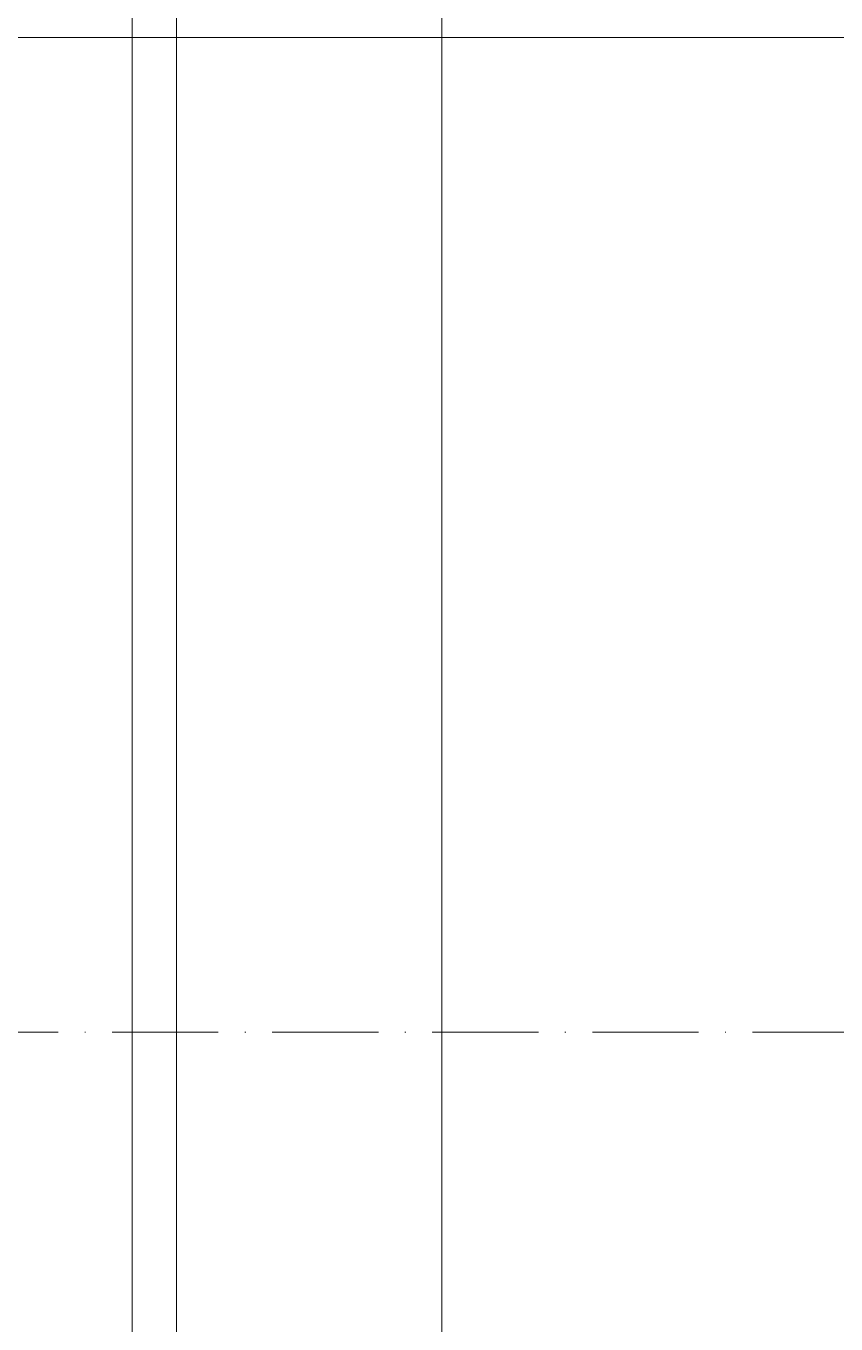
# Model space of a CAD drawing. Header units: millimetres. Extents: x -159872 to 386485, y -250577 to 158966.
# Drawn here: x 159206.1 to 159297.7, y 9386.1 to 9532.8 of the extents above; entities that cross this region are included whole.
import ezdxf

# ---------------------------------------------------------------- set-up
doc = ezdxf.new("R2010")
doc.units = ezdxf.units.MM
doc.linetypes.add('ACAD_ISO10W100', pattern=[18, 12, -3, 0, -3])
doc.layers.add('LDS-equipment-kitchen equipment', color=3, linetype='Continuous', lineweight=13)
doc.layers.add('LDS-struct-extg-ceiling beams', color=252, linetype='ACAD_ISO10W100', lineweight=9)

# ---------------------------------------------------------------- blocks, each defined once
blk = doc.blocks.new('Group-344')
at = {"layer": 'LDS-equipment-kitchen equipment'}
blk.add_polyline3d([(98712.69, 45989.02, 0), (97962.69, 45989.02, 0)], dxfattribs=at)
blk = doc.blocks.new('Group-346')
at = {"layer": 'LDS-equipment-kitchen equipment'}
for points in [[(98954.63, 46079.75, 0), (98954.63, 44679.75, 0), (98544.63, 44679.75, 0), (98544.63, 46079.75, 0), (98954.63, 46079.75, 0)], [(98549.63, 46039.75, 0), (98579.63, 46039.75, 0), (98579.63, 45463.25, 0), (98549.63, 45463.25, 0), (98549.63, 46039.75, 0)]]:
    blk.add_polyline3d(points, dxfattribs=at)
blk = doc.blocks.new('Group-410')
at = {"layer": 'LDS-equipment-kitchen equipment'}
for name in ['Group-346', 'Group-344']:
    blk.add_blockref(name, (0, 0), dxfattribs=at)

msp = doc.modelspace()

# ---------------------------------------------------------------- linework, layer by layer
at = {"layer": 'LDS-struct-extg-ceiling beams'}
msp.add_line((159825.17046, 9419.05329), (154221.54666, 9419.05329), dxfattribs=at)

# ---------------------------------------------------------------- block references
at = {"layer": 'LDS-equipment-kitchen equipment', "color": 7}
msp.add_blockref('Group-410', (60673.51323, -36457.51522), dxfattribs=at)

doc.saveas('drawing.dxf')
